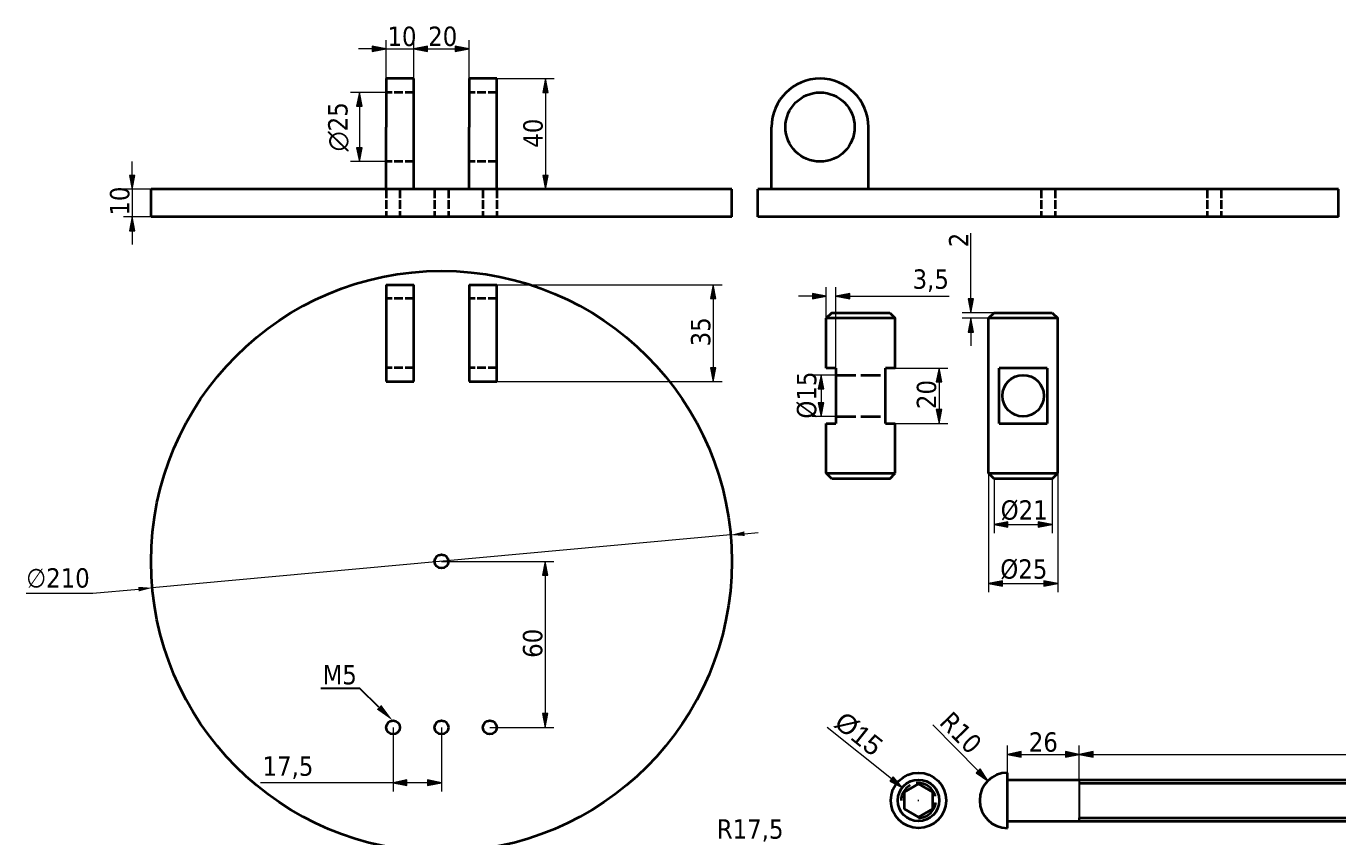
# Model space of a CAD drawing. Header units: millimetres. Extents: x 30 to 825, y 20 to 569.
# Drawn here: x 29.6 to 504.2, y 275.8 to 569.1 of the extents above; entities that cross this region are included whole.
import ezdxf
from ezdxf import colors
from ezdxf.entities.mleader import LeaderData, LeaderLine
from ezdxf.math import Vec2, Vec3

# ---------------------------------------------------------------- set-up
doc = ezdxf.new("R2010")
doc.units = ezdxf.units.MM
doc.header["$LTSCALE"] = 2
doc.linetypes.add('Dashed', pattern=[5.7, 4.56, -1.14])
for name, color, linetype, lineweight in [('Dimension (ISO)', 7, 'Continuous', 20), ('Hidden (ISO)', 7, 'Dashed', 35), ('Visible (ISO)', 7, 'Continuous', 35)]:
    doc.layers.add(name, color=color, linetype=linetype, lineweight=lineweight)
doc.styles.add('Label Text (ISO)', font='tahoma.ttf')
doc.styles.add('Note Text (ISO)', font='tahoma.ttf')
doc.dimstyles.new('Default (ISO)$0', dxfattribs={"dimtxt": 7, "dimasz": 5, "dimexe": 3.175, "dimexo": 0, "dimgap": 0.762, "dimtad": 1, "dimzin": 0, "dimtxsty": 'Note Text (ISO)', "dimblk": 'Filled-1', "dimcen": 0.09, "dimclrd": 256, "dimclre": 256, "dimclrt": 256, "dimazin": 0, "dimtfac": 1, "dimtofl": 0, "dimtmove": 0, "dimatfit": 3, "dimfxl": 1, "dimtolj": 1, "dimtzin": 0, "dimlwd": -1, "dimlwe": -1, "dimarcsym": 0})
doc.dimstyles.new('Default (ISO)$3', dxfattribs={"dimtxt": 3.5, "dimasz": 2.5, "dimexe": 3.175, "dimexo": 0, "dimgap": 0.762, "dimtad": 1, "dimzin": 0, "dimtxsty": 'Note Text (ISO)', "dimblk": 'Filled-1', "dimcen": 0.09, "dimclrd": 256, "dimclre": 256, "dimclrt": 256, "dimazin": 0, "dimtfac": 1, "dimtofl": 0, "dimtmove": 0, "dimatfit": 0, "dimfxl": 1, "dimtolj": 1, "dimtzin": 0, "dimlwd": -1, "dimlwe": -1, "dimarcsym": 0})
doc.dimstyles.new('Default (ISO)$4', dxfattribs={"dimtxt": 3.5, "dimasz": 2.5, "dimexe": 3.175, "dimexo": 0, "dimgap": 0.762, "dimtad": 1, "dimzin": 0, "dimtxsty": 'Note Text (ISO)', "dimblk": 'Filled-1', "dimcen": 0.09, "dimclrd": 256, "dimclre": 256, "dimclrt": 256, "dimazin": 0, "dimtfac": 1, "dimtofl": 0, "dimtmove": 0, "dimatfit": 3, "dimfxl": 1, "dimtolj": 1, "dimtzin": 0, "dimlwd": -1, "dimlwe": -1, "dimarcsym": 0})
doc.dimstyles.new('Default - Method 1b (ISO)', dxfattribs={"dimscale": 2, "dimtxt": 3.5, "dimasz": 2.5, "dimexe": 3.175, "dimexo": 0, "dimgap": 0.762, "dimtad": 1, "dimtoh": 1, "dimrnd": 1e-08, "dimtxsty": 'Note Text (ISO)', "dimcen": 0.09, "dimdle": 10, "dimclrd": 256, "dimclre": 256, "dimclrt": 256, "dimazin": 2, "dimtfac": 1, "dimtmove": 0, "dimatfit": 3, "dimfxl": 1, "dimtolj": 1, "dimlwd": -1, "dimlwe": -1, "dimarcsym": 0})
doc.dimstyles.new('Default - Method 2b (ISO)', dxfattribs={"dimscale": 2, "dimtxt": 3.5, "dimasz": 2.5, "dimexe": 3.175, "dimexo": 0, "dimgap": 0.762, "dimtad": 1, "dimtih": 1, "dimtoh": 1, "dimrnd": 1e-08, "dimtxsty": 'Note Text (ISO)', "dimcen": 0.09, "dimdle": 10, "dimclrd": 256, "dimclre": 256, "dimclrt": 256, "dimazin": 2, "dimtfac": 1, "dimtmove": 0, "dimatfit": 3, "dimfxl": 1, "dimtolj": 1, "dimlwd": -1, "dimlwe": -1, "dimarcsym": 0})

# ---------------------------------------------------------------- blocks, each defined once
blk = doc.blocks.new('Filled-1')
at = {"color": 0}
for p, q in [((0, 0), (-1, 0.2)), ((-1, 0.2), (-1, -0.2)), ((-1, 0), (0, 0)), ((-1, -0.2), (0, 0))]:
    blk.add_line(p, q, dxfattribs=at)
blk.add_solid([(-1, -0.2), (0, 0), (-1, 0.2)], dxfattribs=at)
blk = doc.blocks.new('*D2')
at = {"layer": 'Defpoints', "color": 0, "transparency": 16777216}
for p in [(410.35, 305.9), (384.35, 296.75), (410.35, 296.75)]:
    blk.add_point(p, dxfattribs=at)
at = {"layer": 'Dimension (ISO)', "linetype": 'Continuous', "transparency": 16777216}
for p, q in [((384.35, 296.75), (384.35, 309.07)), ((410.35, 296.75), (410.35, 309.07)), ((389.35, 305.9), (405.35, 305.9))]:
    blk.add_line(p, q, dxfattribs=at)
at = {"layer": 'Dimension (ISO)', "transparency": 16777216, "xscale": 5, "yscale": 5, "zscale": 5, "rotation": 180}
blk.add_blockref('Filled-1', (384.35, 305.9), dxfattribs=at)
at = {"layer": 'Dimension (ISO)', "transparency": 16777216, "xscale": 5, "yscale": 5, "zscale": 5}
blk.add_blockref('Filled-1', (410.35, 305.9), dxfattribs=at)
at = {"layer": 'Dimension (ISO)', "transparency": 16777216, "insert": (397.35, 310.3), "char_height": 7, "attachment_point": 5, "style": 'Note Text (ISO)'}
blk.add_mtext('\\A1;26', dxfattribs=at)
blk = doc.blocks.new('*D3')
at = {"layer": 'Defpoints', "color": 0, "transparency": 16777216}
for p in [(704.35, 305.9), (410.35, 295.52), (704.35, 295.52)]:
    blk.add_point(p, dxfattribs=at)
at = {"layer": 'Dimension (ISO)', "linetype": 'Continuous', "transparency": 16777216}
for p, q in [((410.35, 295.52), (410.35, 309.07)), ((704.35, 295.52), (704.35, 309.07)), ((415.35, 305.9), (699.35, 305.9))]:
    blk.add_line(p, q, dxfattribs=at)
at = {"layer": 'Dimension (ISO)', "transparency": 16777216, "xscale": 5, "yscale": 5, "zscale": 5, "rotation": 180}
blk.add_blockref('Filled-1', (410.35, 305.9), dxfattribs=at)
at = {"layer": 'Dimension (ISO)', "transparency": 16777216, "xscale": 5, "yscale": 5, "zscale": 5}
blk.add_blockref('Filled-1', (704.35, 305.9), dxfattribs=at)
at = {"layer": 'Dimension (ISO)', "transparency": 16777216, "insert": (557.35, 310.3), "char_height": 7, "attachment_point": 5, "style": 'Note Text (ISO)'}
blk.add_mtext('\\A1;294', dxfattribs=at)
blk = doc.blocks.new('*D6')
at = {"layer": 'Defpoints', "color": 0, "transparency": 16777216}
for p in [(377.33, 296.37), (384.35, 289.25)]:
    blk.add_point(p, dxfattribs=at)
at = {"layer": 'Dimension (ISO)', "linetype": 'Continuous', "transparency": 16777216}
blk.add_line((357.37, 316.62), (373.82, 299.93), dxfattribs=at)
at = {"layer": 'Dimension (ISO)', "transparency": 16777216}
for p, q in [((384.17, 289.25), (384.53, 289.25)), ((384.35, 289.07), (384.35, 289.43))]:
    blk.add_line(p, q, dxfattribs=at)
at = {"layer": 'Dimension (ISO)', "transparency": 16777216, "xscale": 5, "yscale": 5, "zscale": 5, "rotation": 314.5881098999411}
blk.add_blockref('Filled-1', (377.33, 296.37), dxfattribs=at)
at = {"layer": 'Dimension (ISO)', "transparency": 16777216, "insert": (367.52, 313.69), "char_height": 7, "width": 9.4602, "attachment_point": 5, "rotation": 314.5881, "style": 'Note Text (ISO)'}
blk.add_mtext('\\A1;R10', dxfattribs=at)
blk = doc.blocks.new('*D7')
at = {"layer": 'Defpoints', "color": 0, "transparency": 16777216}
for p in [(346.34, 293.93), (358.07, 284.58)]:
    blk.add_point(p, dxfattribs=at)
at = {"layer": 'Dimension (ISO)', "linetype": 'Continuous', "transparency": 16777216}
blk.add_line((342.43, 297.04), (319.14, 315.61), dxfattribs=at)
at = {"layer": 'Dimension (ISO)', "transparency": 16777216}
for p, q in [((352.02, 289.25), (352.38, 289.25)), ((352.2, 289.07), (352.2, 289.43))]:
    blk.add_line(p, q, dxfattribs=at)
at = {"layer": 'Dimension (ISO)', "transparency": 16777216, "xscale": 5, "yscale": 5, "zscale": 5, "rotation": 321.4333348753775}
blk.add_blockref('Filled-1', (346.34, 293.93), dxfattribs=at)
at = {"layer": 'Dimension (ISO)', "transparency": 16777216, "insert": (330.55, 313.28), "char_height": 7, "attachment_point": 5, "rotation": 321.4333, "style": 'Note Text (ISO)'}
blk.add_mtext('\\A1;{\\fArial|b0|i0|c0|p34;%%C15}', dxfattribs=at)
blk = doc.blocks.new('*D12')
at = {"layer": 'Defpoints', "color": 0, "transparency": 16777216}
for p in [(169.72, 560.91), (159.72, 550.16), (169.72, 550.16)]:
    blk.add_point(p, dxfattribs=at)
at = {"layer": 'Dimension (ISO)', "linetype": 'Continuous', "transparency": 16777216}
for p, q in [((154.72, 560.91), (149.72, 560.91)), ((159.72, 550.16), (159.72, 564.09)), ((159.72, 560.91), (169.72, 560.91)), ((169.72, 550.16), (169.72, 564.09)), ((174.72, 560.91), (179.72, 560.91))]:
    blk.add_line(p, q, dxfattribs=at)
at = {"layer": 'Dimension (ISO)', "transparency": 16777216, "xscale": 5, "yscale": 5, "zscale": 5}
blk.add_blockref('Filled-1', (159.72, 560.91), dxfattribs=at)
at = {"layer": 'Dimension (ISO)', "transparency": 16777216, "xscale": 5, "yscale": 5, "zscale": 5, "rotation": 180}
blk.add_blockref('Filled-1', (169.72, 560.91), dxfattribs=at)
at = {"layer": 'Dimension (ISO)', "transparency": 16777216, "insert": (160.19, 568.96), "char_height": 7, "attachment_point": 1, "style": 'Note Text (ISO)'}
blk.add_mtext('\\A1;10', dxfattribs=at)
blk = doc.blocks.new('*D13')
at = {"layer": 'Defpoints', "color": 0, "transparency": 16777216}
for p in [(189.72, 560.91), (169.72, 550.16), (189.72, 550.16)]:
    blk.add_point(p, dxfattribs=at)
at = {"layer": 'Dimension (ISO)', "linetype": 'Continuous', "transparency": 16777216}
for p, q in [((169.72, 550.16), (169.72, 564.09)), ((174.72, 560.91), (184.72, 560.91)), ((189.72, 550.16), (189.72, 564.09))]:
    blk.add_line(p, q, dxfattribs=at)
at = {"layer": 'Dimension (ISO)', "transparency": 16777216, "xscale": 5, "yscale": 5, "zscale": 5, "rotation": 180}
blk.add_blockref('Filled-1', (169.72, 560.91), dxfattribs=at)
at = {"layer": 'Dimension (ISO)', "transparency": 16777216, "xscale": 5, "yscale": 5, "zscale": 5}
blk.add_blockref('Filled-1', (189.72, 560.91), dxfattribs=at)
at = {"layer": 'Dimension (ISO)', "transparency": 16777216, "insert": (174.92, 568.97), "char_height": 7, "attachment_point": 1, "style": 'Note Text (ISO)'}
blk.add_mtext('\\A1;20', dxfattribs=at)
blk = doc.blocks.new('*D14')
at = {"layer": 'Defpoints', "color": 0, "transparency": 16777216}
for p in [(159.72, 545.16), (150.04, 520.16), (159.72, 520.16)]:
    blk.add_point(p, dxfattribs=at)
at = {"layer": 'Dimension (ISO)', "linetype": 'Continuous', "transparency": 16777216}
for p, q in [((159.72, 545.16), (146.87, 545.16)), ((150.04, 540.16), (150.04, 525.16)), ((159.72, 520.16), (146.87, 520.16))]:
    blk.add_line(p, q, dxfattribs=at)
at = {"layer": 'Dimension (ISO)', "transparency": 16777216, "xscale": 5, "yscale": 5, "zscale": 5}
for p, rotation in [((150.04, 545.16), 90), ((150.04, 520.16), 270)]:
    blk.add_blockref('Filled-1', p, dxfattribs=dict(at, rotation=rotation))
at = {"layer": 'Dimension (ISO)', "transparency": 16777216, "insert": (138.75, 523.87), "char_height": 7, "attachment_point": 1, "rotation": 90, "style": 'Note Text (ISO)'}
blk.add_mtext('\\A1;{\\fAIGDT|b0|i0;\\ln}\\fTahoma|b0|i0;25', dxfattribs=at)
blk = doc.blocks.new('*D15')
at = {"layer": 'Defpoints', "color": 0, "transparency": 16777216}
for p in [(199.72, 475.65), (199.72, 440.65), (277.99, 440.65)]:
    blk.add_point(p, dxfattribs=at)
at = {"layer": 'Dimension (ISO)', "linetype": 'Continuous', "transparency": 16777216}
for p, q in [((199.72, 475.65), (281.17, 475.65)), ((277.99, 470.65), (277.99, 445.65)), ((199.72, 440.65), (281.17, 440.65))]:
    blk.add_line(p, q, dxfattribs=at)
at = {"layer": 'Dimension (ISO)', "transparency": 16777216, "xscale": 5, "yscale": 5, "zscale": 5}
for p, rotation in [((277.99, 475.65), 90), ((277.99, 440.65), 270)]:
    blk.add_blockref('Filled-1', p, dxfattribs=dict(at, rotation=rotation))
at = {"layer": 'Dimension (ISO)', "transparency": 16777216, "insert": (269.94, 453.37), "char_height": 7, "attachment_point": 1, "rotation": 90, "style": 'Note Text (ISO)'}
blk.add_mtext('\\A1;35', dxfattribs=at)
blk = doc.blocks.new('*D16')
at = {"layer": 'Defpoints', "color": 0, "transparency": 16777216}
for p in [(199.72, 550.16), (217.36, 510.16), (217.36, 510.16)]:
    blk.add_point(p, dxfattribs=at)
at = {"layer": 'Dimension (ISO)', "linetype": 'Continuous', "transparency": 16777216}
for p, q in [((199.72, 550.16), (220.53, 550.16)), ((217.36, 545.16), (217.36, 515.16))]:
    blk.add_line(p, q, dxfattribs=at)
at = {"layer": 'Dimension (ISO)', "transparency": 16777216, "xscale": 5, "yscale": 5, "zscale": 5}
for p, rotation in [((217.36, 550.16), 90), ((217.36, 510.16), 270)]:
    blk.add_blockref('Filled-1', p, dxfattribs=dict(at, rotation=rotation))
at = {"layer": 'Dimension (ISO)', "transparency": 16777216, "insert": (209.31, 525.19), "char_height": 7, "attachment_point": 1, "rotation": 90, "style": 'Note Text (ISO)'}
blk.add_mtext('\\A1;40', dxfattribs=at)
blk = doc.blocks.new('*D17')
at = {"layer": 'Defpoints', "color": 0, "transparency": 16777216}
for p in [(162.22, 315.65), (179.72, 315.65), (179.72, 295.65)]:
    blk.add_point(p, dxfattribs=at)
at = {"layer": 'Dimension (ISO)', "linetype": 'Continuous', "transparency": 16777216}
for p, q in [((162.22, 315.65), (162.22, 292.47)), ((179.72, 315.65), (179.72, 292.47)), ((162.22, 295.65), (114.26, 295.65)), ((174.72, 295.65), (167.22, 295.65))]:
    blk.add_line(p, q, dxfattribs=at)
at = {"layer": 'Dimension (ISO)', "transparency": 16777216, "xscale": 5, "yscale": 5, "zscale": 5, "rotation": 180}
blk.add_blockref('Filled-1', (162.22, 295.65), dxfattribs=at)
at = {"layer": 'Dimension (ISO)', "transparency": 16777216, "xscale": 5, "yscale": 5, "zscale": 5}
blk.add_blockref('Filled-1', (179.72, 295.65), dxfattribs=at)
at = {"layer": 'Dimension (ISO)', "transparency": 16777216, "insert": (115.02, 305.17), "char_height": 7, "attachment_point": 1, "style": 'Note Text (ISO)'}
blk.add_mtext('\\A1;17,5', dxfattribs=at)
blk = doc.blocks.new('*D18')
at = {"layer": 'Defpoints', "color": 0, "transparency": 16777216}
for p in [(284.29, 385.21), (75.16, 366.09)]:
    blk.add_point(p, dxfattribs=at)
at = {"layer": 'Dimension (ISO)', "transparency": 16777216}
for p, q in [((284.29, 385.21), (75.16, 366.09)), ((289.27, 385.67), (294.25, 386.12)), ((53.7, 364.12), (70.18, 365.63)), ((29.59, 364.12), (53.7, 364.12))]:
    blk.add_line(p, q, dxfattribs=at)
for points in [[(289.19, 386.5), (289.34, 384.84), (284.29, 385.21)], [(70.11, 366.46), (70.26, 364.8), (75.16, 366.09)]]:
    blk.add_solid(points, dxfattribs=at)
at = {"layer": 'Dimension (ISO)', "transparency": 16777216, "insert": (29.59, 373.19), "char_height": 7, "attachment_point": 1, "style": 'Note Text (ISO)'}
blk.add_mtext('\\A1;∅210', dxfattribs=at)
blk = doc.blocks.new('*D19')
at = {"layer": 'Defpoints', "color": 0, "transparency": 16777216}
for p in [(74.72, 510.16), (67.91, 500.16), (74.72, 500.16)]:
    blk.add_point(p, dxfattribs=at)
at = {"layer": 'Dimension (ISO)', "linetype": 'Continuous', "transparency": 16777216}
for p, q in [((67.91, 515.16), (67.91, 520.16)), ((74.72, 510.16), (64.73, 510.16)), ((67.91, 510.16), (67.91, 500.16)), ((74.72, 500.16), (64.73, 500.16)), ((67.91, 495.16), (67.91, 490.16))]:
    blk.add_line(p, q, dxfattribs=at)
at = {"layer": 'Dimension (ISO)', "transparency": 16777216, "xscale": 5, "yscale": 5, "zscale": 5}
for p, rotation in [((67.91, 510.16), 270), ((67.91, 500.16), 90)]:
    blk.add_blockref('Filled-1', p, dxfattribs=dict(at, rotation=rotation))
at = {"layer": 'Dimension (ISO)', "transparency": 16777216, "insert": (59.86, 500.63), "char_height": 7, "attachment_point": 1, "rotation": 90, "style": 'Note Text (ISO)'}
blk.add_mtext('\\A1;10', dxfattribs=at)
blk = doc.blocks.new('*D24')
at = {"layer": 'Defpoints', "color": 0, "transparency": 16777216}
for p in [(179.72, 375.65), (197.22, 315.65), (217.22, 315.65)]:
    blk.add_point(p, dxfattribs=at)
at = {"layer": 'Dimension (ISO)', "linetype": 'Continuous', "transparency": 16777216}
for p, q in [((179.72, 375.65), (220.4, 375.65)), ((217.22, 370.65), (217.22, 320.65)), ((197.22, 315.65), (220.4, 315.65))]:
    blk.add_line(p, q, dxfattribs=at)
at = {"layer": 'Dimension (ISO)', "transparency": 16777216, "xscale": 5, "yscale": 5, "zscale": 5}
for p, rotation in [((217.22, 375.65), 90), ((217.22, 315.65), 270)]:
    blk.add_blockref('Filled-1', p, dxfattribs=dict(at, rotation=rotation))
at = {"layer": 'Dimension (ISO)', "transparency": 16777216, "insert": (209.18, 340.79), "char_height": 7, "attachment_point": 1, "rotation": 90, "style": 'Note Text (ISO)'}
blk.add_mtext('\\A1;60', dxfattribs=at)
blk = doc.blocks.new('*D27')
at = {"layer": 'Defpoints', "color": 0, "transparency": 16777216}
for p in [(263.97, 254.26), (253.28, 240.41)]:
    blk.add_point(p, dxfattribs=at)
at = {"layer": 'Dimension (ISO)', "transparency": 16777216}
for p, q in [((277.76, 272.14), (267.02, 258.22)), ((302.73, 272.14), (277.76, 272.14)), ((253.28, 240.41), (263.97, 254.26))]:
    blk.add_line(p, q, dxfattribs=at)
blk.add_solid([(266.36, 258.73), (267.68, 257.71), (263.97, 254.26)], dxfattribs=at)
at = {"layer": 'Dimension (ISO)', "transparency": 16777216, "insert": (279.28, 282.43), "char_height": 7, "attachment_point": 1, "style": 'Note Text (ISO)'}
blk.add_mtext('\\A1;R17,5', dxfattribs=at)
blk = doc.blocks.new('*D51')
at = {"layer": 'Defpoints', "color": 0, "transparency": 16777216}
for p in [(318.83, 471.55), (318.83, 445.52), (322.33, 445.52)]:
    blk.add_point(p, dxfattribs=at)
at = {"layer": 'Dimension (ISO)', "linetype": 'Continuous', "transparency": 16777216}
for p, q in [((318.83, 445.52), (318.83, 474.73)), ((322.33, 445.52), (322.33, 474.73)), ((313.83, 471.55), (308.83, 471.55)), ((327.33, 471.55), (363.31, 471.55))]:
    blk.add_line(p, q, dxfattribs=at)
at = {"layer": 'Dimension (ISO)', "transparency": 16777216, "xscale": 5, "yscale": 5, "zscale": 5}
blk.add_blockref('Filled-1', (318.83, 471.55), dxfattribs=at)
at = {"layer": 'Dimension (ISO)', "transparency": 16777216, "xscale": 5, "yscale": 5, "zscale": 5, "rotation": 180}
blk.add_blockref('Filled-1', (322.33, 471.55), dxfattribs=at)
at = {"layer": 'Dimension (ISO)', "transparency": 16777216, "insert": (350.08, 481.2), "char_height": 7, "attachment_point": 1, "style": 'Note Text (ISO)'}
blk.add_mtext('\\A1;3,5', dxfattribs=at)
blk = doc.blocks.new('*D52')
at = {"layer": 'Defpoints', "color": 0, "transparency": 16777216}
for p in [(379.54, 405.52), (400.54, 405.52), (400.54, 389)]:
    blk.add_point(p, dxfattribs=at)
at = {"layer": 'Dimension (ISO)', "linetype": 'Continuous', "transparency": 16777216}
for p, q in [((379.54, 405.52), (379.54, 385.83)), ((400.54, 405.52), (400.54, 385.83)), ((384.54, 389), (395.54, 389))]:
    blk.add_line(p, q, dxfattribs=at)
at = {"layer": 'Dimension (ISO)', "transparency": 16777216, "xscale": 5, "yscale": 5, "zscale": 5, "rotation": 180}
blk.add_blockref('Filled-1', (379.54, 389), dxfattribs=at)
at = {"layer": 'Dimension (ISO)', "transparency": 16777216, "xscale": 5, "yscale": 5, "zscale": 5}
blk.add_blockref('Filled-1', (400.54, 389), dxfattribs=at)
at = {"layer": 'Dimension (ISO)', "transparency": 16777216, "insert": (381.93, 397.74), "char_height": 7, "attachment_point": 1, "style": 'Note Text (ISO)'}
blk.add_mtext('\\A1;\\fTahoma|b0|i0;Ø21', dxfattribs=at)
blk = doc.blocks.new('*D53')
at = {"layer": 'Defpoints', "color": 0, "transparency": 16777216}
for p in [(377.54, 407.52), (402.54, 407.52), (402.54, 367.67)]:
    blk.add_point(p, dxfattribs=at)
at = {"layer": 'Dimension (ISO)', "linetype": 'Continuous', "transparency": 16777216}
for p, q in [((377.54, 407.52), (377.54, 364.5)), ((402.54, 407.52), (402.54, 364.5)), ((382.54, 367.67), (397.54, 367.67))]:
    blk.add_line(p, q, dxfattribs=at)
at = {"layer": 'Dimension (ISO)', "transparency": 16777216, "xscale": 5, "yscale": 5, "zscale": 5, "rotation": 180}
blk.add_blockref('Filled-1', (377.54, 367.67), dxfattribs=at)
at = {"layer": 'Dimension (ISO)', "transparency": 16777216, "xscale": 5, "yscale": 5, "zscale": 5}
blk.add_blockref('Filled-1', (402.54, 367.67), dxfattribs=at)
at = {"layer": 'Dimension (ISO)', "transparency": 16777216, "insert": (381.79, 376.41), "char_height": 7, "attachment_point": 1, "style": 'Note Text (ISO)'}
blk.add_mtext('\\A1;\\fTahoma|b0|i0;Ø25', dxfattribs=at)
blk = doc.blocks.new('*D54')
at = {"layer": 'Defpoints', "color": 0, "transparency": 16777216}
for p in [(343.83, 445.52), (343.83, 425.52), (359.65, 425.52)]:
    blk.add_point(p, dxfattribs=at)
at = {"layer": 'Dimension (ISO)', "linetype": 'Continuous', "transparency": 16777216}
for p, q in [((343.83, 445.52), (362.82, 445.52)), ((359.65, 440.52), (359.65, 430.52)), ((343.83, 425.52), (362.82, 425.52))]:
    blk.add_line(p, q, dxfattribs=at)
at = {"layer": 'Dimension (ISO)', "transparency": 16777216, "xscale": 5, "yscale": 5, "zscale": 5}
for p, rotation in [((359.65, 445.52), 90), ((359.65, 425.52), 270)]:
    blk.add_blockref('Filled-1', p, dxfattribs=dict(at, rotation=rotation))
at = {"layer": 'Dimension (ISO)', "transparency": 16777216, "insert": (351.59, 430.72), "char_height": 7, "attachment_point": 1, "rotation": 90, "style": 'Note Text (ISO)'}
blk.add_mtext('\\A1;20', dxfattribs=at)
blk = doc.blocks.new('*D55')
at = {"layer": 'Defpoints', "color": 0, "transparency": 16777216}
for p in [(322.33, 443.02), (316.99, 428.02), (322.33, 428.02)]:
    blk.add_point(p, dxfattribs=at)
at = {"layer": 'Dimension (ISO)', "linetype": 'Continuous', "transparency": 16777216}
for p, q in [((322.33, 443.02), (313.82, 443.02)), ((316.99, 438.02), (316.99, 433.02)), ((322.33, 428.02), (313.82, 428.02))]:
    blk.add_line(p, q, dxfattribs=at)
at = {"layer": 'Dimension (ISO)', "transparency": 16777216, "xscale": 5, "yscale": 5, "zscale": 5}
for p, rotation in [((316.99, 443.02), 90), ((316.99, 428.02), 270)]:
    blk.add_blockref('Filled-1', p, dxfattribs=dict(at, rotation=rotation))
at = {"layer": 'Dimension (ISO)', "transparency": 16777216, "insert": (308.25, 427.27), "char_height": 7, "attachment_point": 1, "rotation": 90, "style": 'Note Text (ISO)'}
blk.add_mtext('\\A1;\\fTahoma|b0|i0;Ø15', dxfattribs=at)
blk = doc.blocks.new('*D56')
at = {"layer": 'Defpoints', "color": 0, "transparency": 16777216}
for p in [(371.14, 465.52), (379.54, 465.52), (377.54, 463.52)]:
    blk.add_point(p, dxfattribs=at)
at = {"layer": 'Dimension (ISO)', "linetype": 'Continuous', "transparency": 16777216}
for p, q in [((371.14, 470.52), (371.14, 494.29)), ((379.54, 465.52), (367.96, 465.52)), ((377.54, 463.52), (367.96, 463.52)), ((371.14, 458.52), (371.14, 453.52))]:
    blk.add_line(p, q, dxfattribs=at)
at = {"layer": 'Dimension (ISO)', "transparency": 16777216, "xscale": 5, "yscale": 5, "zscale": 5}
for p, rotation in [((371.14, 465.52), 270), ((371.14, 463.52), 90)]:
    blk.add_blockref('Filled-1', p, dxfattribs=dict(at, rotation=rotation))
at = {"layer": 'Dimension (ISO)', "transparency": 16777216, "insert": (363.23, 489.2), "char_height": 7, "attachment_point": 1, "rotation": 90, "style": 'Note Text (ISO)'}
blk.add_mtext('\\A1;2', dxfattribs=at)

msp = doc.modelspace()

# ---------------------------------------------------------------- linework, layer by layer
for p, q in [((410.35, 296.751), (410.35, 281.751)), ((410.35, 296.751), (410.35, 295.524)), ((410.35, 281.751), (410.35, 282.978))]:
    msp.add_line(p, q)
at = {"layer": 'Hidden (ISO)', "ltscale": 0.345252}
for p, q in [((169.724, 545.158), (159.724, 545.158)), ((199.724, 545.158), (189.724, 545.158)), ((169.724, 520.158), (159.724, 520.158)), ((199.724, 520.158), (189.724, 520.158)), ((159.724, 510.158), (159.724, 500.158)), ((164.724, 510.158), (164.724, 500.158)), ((177.224, 510.158), (177.224, 500.158)), ((182.224, 510.158), (182.224, 500.158)), ((194.724, 510.158), (194.724, 500.158)), ((199.724, 510.158), (199.724, 500.158)), ((396.614, 510.158), (396.614, 500.158)), ((401.614, 510.158), (401.614, 500.158)), ((456.614, 510.158), (456.614, 500.158)), ((461.614, 510.158), (461.614, 500.158)), ((169.724, 470.65), (159.724, 470.65)), ((199.724, 470.65), (189.724, 470.65)), ((169.724, 445.65), (159.724, 445.65)), ((199.724, 445.65), (189.724, 445.65))]:
    msp.add_line(p, q, dxfattribs=at)
at = {"layer": 'Hidden (ISO)', "ltscale": 0.789474}
for p, q in [((322.325, 443.021), (340.325, 443.021)), ((322.325, 428.021), (340.325, 428.021))]:
    msp.add_line(p, q, dxfattribs=at)
at = {"layer": 'Hidden (ISO)'}
msp.add_arc((352.204, 289.251), 6.273, 270, 180, dxfattribs=at)
at = {"layer": 'Visible (ISO)'}
for p, q in [((159.724, 550.158), (159.724, 532.658)), ((169.724, 550.158), (159.724, 550.158)), ((169.724, 532.658), (169.724, 550.158)), ((189.724, 550.158), (189.724, 532.658)), ((199.724, 550.158), (189.724, 550.158)), ((199.724, 532.658), (199.724, 550.158)), ((159.724, 510.158), (159.724, 532.658)), ((169.724, 510.158), (169.724, 532.658)), ((189.724, 510.158), (189.724, 532.658)), ((199.724, 510.158), (199.724, 532.658)), ((299.114, 510.158), (299.114, 532.658)), ((334.114, 510.158), (334.114, 532.658)), ((284.724, 510.158), (74.724, 510.158)), ((74.724, 500.158), (74.724, 510.158)), ((284.724, 500.158), (284.724, 510.158)), ((504.114, 510.158), (294.114, 510.158)), ((294.114, 500.158), (294.114, 510.158)), ((504.114, 500.158), (504.114, 510.158)), ((284.724, 500.158), (74.724, 500.158)), ((504.114, 500.158), (294.114, 500.158)), ((159.724, 475.65), (169.724, 475.65)), ((159.724, 475.65), (159.724, 440.65)), ((169.724, 440.65), (169.724, 475.65)), ((189.724, 475.65), (189.724, 440.65)), ((189.724, 475.65), (199.724, 475.65)), ((199.724, 440.65), (199.724, 475.65)), ((320.825, 465.521), (318.825, 463.521)), ((320.825, 465.521), (341.825, 465.521)), ((341.825, 465.521), (343.825, 463.521)), ((379.544, 465.521), (377.544, 463.521)), ((379.544, 465.521), (400.544, 465.521)), ((400.544, 465.521), (402.544, 463.521)), ((343.825, 463.521), (318.825, 463.521)), ((318.825, 445.521), (318.825, 463.521)), ((343.825, 445.521), (343.825, 463.521)), ((402.544, 463.521), (377.544, 463.521)), ((377.544, 407.521), (377.544, 463.521)), ((402.544, 407.521), (402.544, 463.521)), ((322.325, 445.521), (318.825, 445.521)), ((322.325, 445.521), (322.325, 425.521)), ((343.825, 445.521), (340.325, 445.521)), ((340.325, 425.521), (340.325, 445.521)), ((398.718, 445.521), (381.369, 445.521)), ((381.369, 425.521), (381.369, 445.521)), ((398.718, 445.521), (398.718, 425.521)), ((159.724, 440.65), (169.724, 440.65)), ((189.724, 440.65), (199.724, 440.65)), ((318.825, 425.521), (322.325, 425.521)), ((318.825, 407.521), (318.825, 425.521)), ((340.325, 425.521), (343.825, 425.521)), ((343.825, 407.521), (343.825, 425.521)), ((381.369, 425.521), (398.718, 425.521)), ((318.825, 407.521), (343.825, 407.521)), ((320.825, 405.521), (318.825, 407.521)), ((341.825, 405.521), (320.825, 405.521)), ((341.825, 405.521), (343.825, 407.521)), ((377.544, 407.521), (402.544, 407.521)), ((379.544, 405.521), (377.544, 407.521)), ((400.544, 405.521), (379.544, 405.521)), ((400.544, 405.521), (402.544, 407.521)), ((384.35, 279.251), (384.35, 299.251)), ((384.35, 296.751), (410.35, 296.751)), ((410.35, 296.751), (704.35, 296.751)), ((410.35, 295.524), (704.35, 295.524)), ((384.35, 281.751), (410.35, 281.751)), ((410.35, 282.978), (704.35, 282.978)), ((410.35, 281.751), (704.35, 281.751))]:
    msp.add_line(p, q, dxfattribs=at)
msp.add_lwpolyline([(347.008, 286.251), (352.204, 283.251), (357.4, 286.251), (357.4, 292.251), (352.204, 295.251), (347.008, 292.251)], close=True, dxfattribs=at)
for centre, radius in [((316.614, 532.658), 12.5), ((179.724, 375.65), 105), ((390.044, 435.521), 7.5), ((179.724, 375.65), 2.5), ((162.224, 315.65), 2.5), ((179.724, 315.65), 2.5), ((197.224, 315.65), 2.5), ((352.204, 289.251), 10), ((352.204, 289.251), 7.5)]:
    msp.add_circle(centre, radius, dxfattribs=at)
for centre, radius, start, end in [((316.614, 532.658), 17.5, 0, 180), ((384.35, 289.251), 10, 90, 270)]:
    msp.add_arc(centre, radius, start, end, dxfattribs=at)

# ---------------------------------------------------------------- dimensions: what is measured, and where the dimension line sits
at = {"layer": 'Dimension (ISO)'}
for base, p1, p2, angle, override, picture, middle in [((169.724, 560.912), (159.724, 550.158), (169.724, 550.158), 180, {"dimgap": 0.762, "dimdec": 0, "dimtol": 0, "dimlim": 0, "dimtp": 0, "dimtm": 0, "dimtdec": 2, "dimtofl": 1, "dimatfit": 1}, '*D12', (164.724, 560.912)), ((189.724, 560.912), (169.724, 550.158), (189.724, 550.158), 180, {"dimgap": 0.762, "dimdec": 0, "dimtol": 0, "dimlim": 0, "dimtp": 0, "dimtm": 0, "dimtdec": 2, "dimtofl": 0, "dimatfit": 1}, '*D13', (179.724, 560.912)), ((217.355, 510.158), (199.724, 550.158), (217.355, 510.158), 270, {"dimgap": 0.762, "dimdec": 0, "dimse2": 1, "dimtol": 0, "dimlim": 0, "dimtp": 0, "dimtm": 0, "dimtdec": 2, "dimtofl": 0, "dimatfit": 1}, '*D16', (217.355, 530.158)), ((67.905, 500.158), (74.724, 510.158), (74.724, 500.158), 90, {"dimgap": 0.762, "dimdec": 0, "dimtol": 0, "dimlim": 0, "dimtp": 0, "dimtm": 0, "dimtdec": 2, "dimtofl": 1, "dimatfit": 1}, '*D19', (67.905, 505.158)), ((371.138, 465.521), (377.544, 463.521), (379.544, 465.521), 90, {"dimdec": 0, "dimatfit": 1}, '*D56', (371.138, 491.365)), ((318.825, 471.552), (322.325, 445.521), (318.825, 445.521), 180, {"dimdec": 1, "dimatfit": 1}, '*D51', (356.316, 471.552)), ((277.993, 440.65), (199.724, 475.65), (199.724, 440.65), 90, {"dimgap": 0.762, "dimdec": 0, "dimtol": 0, "dimlim": 0, "dimtp": 0, "dimtm": 0, "dimtdec": 2, "dimtofl": 0, "dimatfit": 1}, '*D15', (277.993, 458.15)), ((359.646, 425.521), (343.825, 445.521), (343.825, 425.521), 90, {"dimgap": 0.762, "dimdec": 0, "dimtol": 0, "dimlim": 0, "dimtp": 0, "dimtm": 0, "dimtdec": 2, "dimtofl": 0, "dimatfit": 1}, '*D54', (359.646, 435.521)), ((217.224, 315.65), (179.724, 375.65), (197.224, 315.65), 90, {"dimgap": 0.762, "dimdec": 0, "dimtol": 0, "dimlim": 0, "dimtp": 0, "dimtm": 0, "dimtdec": 2, "dimtofl": 0, "dimatfit": 1}, '*D24', (217.224, 345.65)), ((179.724, 295.65), (162.224, 315.65), (179.724, 315.65), 180, {"dimgap": 0.762, "dimdec": 1, "dimtol": 0, "dimlim": 0, "dimtp": 0, "dimtm": 0, "dimtdec": 2, "dimtofl": 0, "dimatfit": 2}, '*D17', (123.583, 295.65))]:
    dim = msp.add_linear_dim(base=base, p1=p1, p2=p2, angle=angle, dimstyle='Default (ISO)$0', override=override, dxfattribs=at)
    dim.commit()
    dim.dimension.update_dxf_attribs({"geometry": picture, "text_midpoint": middle, "dimtype": 160})
for base, p1, p2, angle, text, override, picture, middle in [((150.04, 520.158), (159.724, 545.158), (159.724, 520.158), 90, '{\\fAIGDT|b0|i0;\\ln}\\fTahoma|b0|i0;<>', {"dimgap": 0.762, "dimdec": 0, "dimtol": 0, "dimlim": 0, "dimtp": 0, "dimtm": 0, "dimtdec": 2, "dimtofl": 0, "dimatfit": 1}, '*D14', (150.04, 532.658)), ((316.991, 428.021), (322.325, 443.021), (322.325, 428.021), 90, '\\fTahoma|b0|i0;Ø<>', {"dimdec": 0, "dimtofl": 0, "dimatfit": 1}, '*D55', (316.991, 435.521)), ((402.544, 367.673), (377.544, 407.521), (402.544, 407.521), 180, '\\fTahoma|b0|i0;Ø<>', {"dimgap": 0.762, "dimdec": 0, "dimtol": 0, "dimlim": 0, "dimtp": 0, "dimtm": 0, "dimtdec": 2, "dimtofl": 0, "dimatfit": 1}, '*D53', (390.044, 367.673)), ((400.544, 389.001), (379.544, 405.521), (400.544, 405.521), 180, '\\fTahoma|b0|i0;Ø<>', {"dimgap": 0.762, "dimdec": 0, "dimtol": 0, "dimlim": 0, "dimtp": 0, "dimtm": 0, "dimtdec": 2, "dimtofl": 0, "dimatfit": 1}, '*D52', (390.044, 389.001))]:
    dim = msp.add_linear_dim(base=base, p1=p1, p2=p2, angle=angle, text=text, dimstyle='Default (ISO)$0', override=override, dxfattribs=at)
    dim.commit()
    dim.dimension.update_dxf_attribs({"geometry": picture, "text_midpoint": middle, "dimtype": 160})
dim = msp.add_diameter_dim_2p(p1=(284.288, 385.214), p2=(75.161, 366.085), dimstyle='Default - Method 1b (ISO)', dxfattribs=at)
dim.commit()
dim.dimension.update_dxf_attribs({"geometry": '*D18', "text_midpoint": (53.702, 364.122), "dimtype": 163})
dim = msp.add_diameter_dim_2p(p1=(358.068, 284.575), p2=(346.34, 293.927), text='{\\fArial|b0|i0|c0|p34;%%C15}', dimstyle='Default (ISO)$3', override={"dimscale": 2, "dimlfac": 0.5}, dxfattribs=at)
dim.commit()
dim.dimension.update_dxf_attribs({"geometry": '*D7', "text_midpoint": (327.253, 309.145), "dimtype": 163})
dim = msp.add_radius_dim(center=(384.35, 289.251), mpoint=(377.33, 296.373), text='R10', dimstyle='Default (ISO)$4', override={"dimscale": 2, "dimlfac": 0.5}, dxfattribs=at)
dim.commit()
dim.dimension.update_dxf_attribs({"geometry": '*D6', "text_midpoint": (367.519, 313.686)})
for base, p1, p2, text, picture, middle in [((410.35, 305.897), (384.35, 296.751), (410.35, 296.751), '26', '*D2', (397.35, 310.305)), ((704.35, 305.897), (410.35, 295.524), (704.35, 295.524), '294', '*D3', (557.35, 310.3))]:
    dim = msp.add_linear_dim(base=base, p1=p1, p2=p2, text=text, dimstyle='Default (ISO)$0', dxfattribs=at)
    dim.commit()
    dim.dimension.update_dxf_attribs({"geometry": picture, "text_midpoint": middle})
dim = msp.add_radius_dim(center=(253.279, 240.408), mpoint=(263.968, 254.264), dimstyle='Default - Method 2b (ISO)', dxfattribs=at)
dim.commit()
dim.dimension.update_dxf_attribs({"geometry": '*D27', "text_midpoint": (291.006, 272.143), "dimtype": 164})

# ---------------------------------------------------------------- leaders
ml = msp.add_multileader_mtext('Standard', dxfattribs=at)
ml.set_content('M5', color=256, style='Label Text (ISO)')
ml.set_leader_properties()
ml.build(insert=Vec2(0, 0))
ml.multileader.update_dxf_attribs({"text_right_attachment_type": 6, "dogleg_length": 0.36, "arrow_head_size": 7})
ctx = ml.context
ctx.base_point, ctx.char_height, ctx.arrow_head_size, ctx.landing_gap_size, ctx.plane_origin = Vec3(137.692, 334.567), 7, 7, 0.18, Vec3(162.136, 318.085)
ctx.right_attachment, ctx.text_align_type = 6, 2
notes = []
notes.append((ctx, [(0, (1, 1, 0), (150.233, 329.74), (-1, 0), 0.72, [(0, [(162.136, 318.085)], 0, [])])]))
ctx.mtext.insert, ctx.mtext.alignment, ctx.mtext.flow_direction = Vec3(149.128, 338.213), 3, 5
for ctx, leaders in notes:
    for number, flags, end, landing, length, lines in leaders:
        leader = LeaderData()
        leader.index, (leader.has_last_leader_line, leader.has_dogleg_vector, leader.attachment_direction) = number, flags
        leader.last_leader_point, leader.dogleg_vector, leader.dogleg_length = Vec3(end), Vec3(landing), length
        for number, points, colour, breaks in lines:
            line = LeaderLine()
            line.index, line.vertices, line.color, line.breaks = number, Vec3.list(points), colors.encode_raw_color(colour), breaks
            leader.lines.append(line)
        ctx.leaders.append(leader)

doc.saveas('drawing.dxf')
